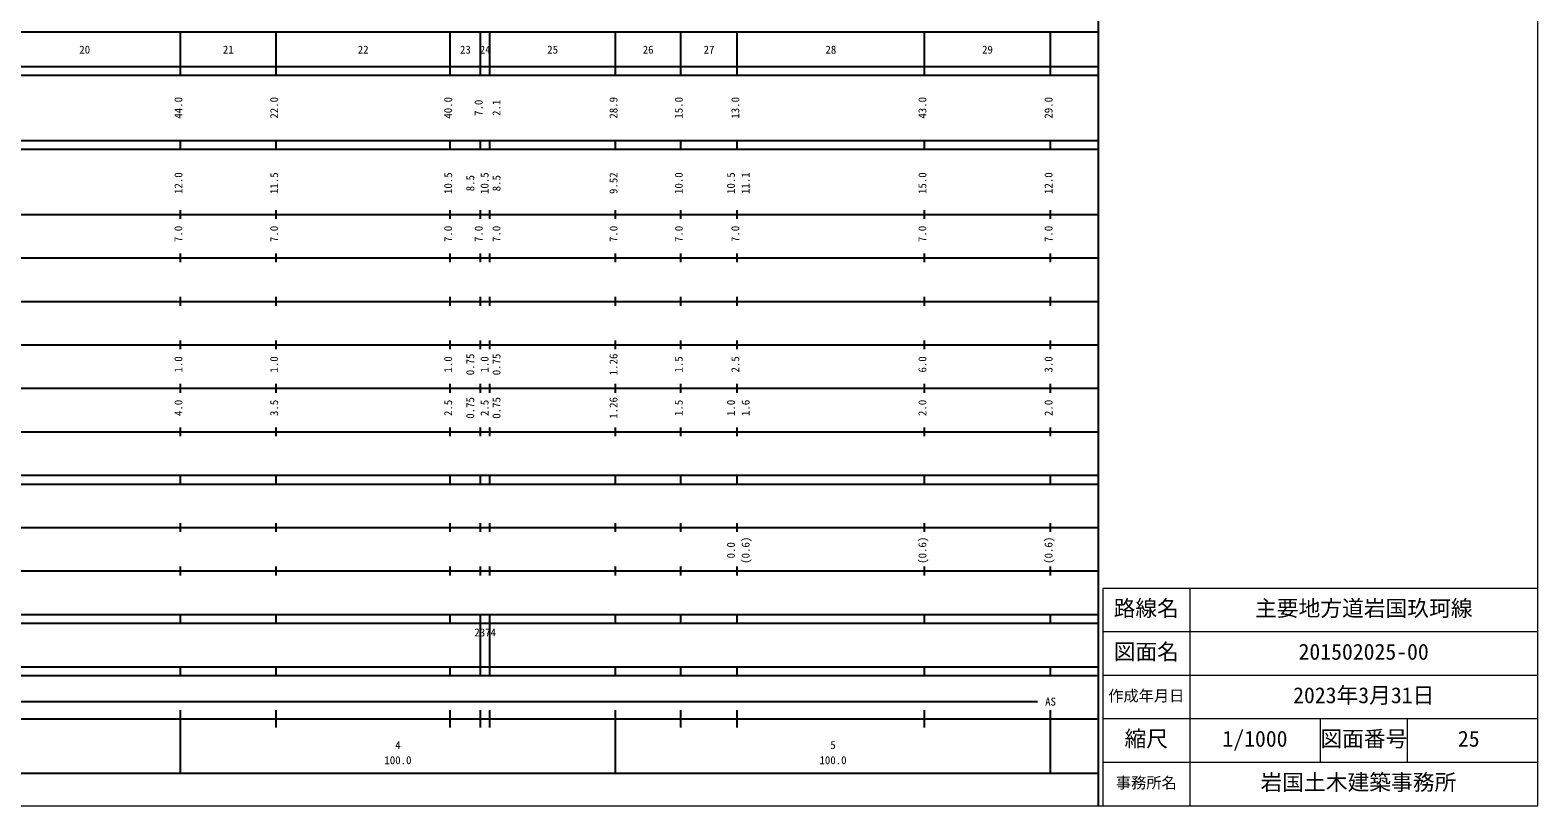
# Model space of a CAD drawing. Units: millimetres, scale not verified. Extents: x -64763 to 575237, y -104041 to 255959.
# Drawn here: x 228702 to 575237, y -104041 to 74316 of the extents above; entities that cross this region are included whole.
import ezdxf
from ezdxf.enums import TextEntityAlignment as Align

# ---------------------------------------------------------------- set-up
doc = ezdxf.new("R2010")
doc.units = ezdxf.units.MM
doc.header["$LTSCALE"] = 1000
for name, color, linetype, lineweight in [('M-TTL', 2, 'Continuous', 13), ('M-TTL-BAND', 7, 'Continuous', 25), ('M-TTL-FRAM', 2, 'Continuous', 13), ('M-TTL-LINE', 7, 'Continuous', 13), ('M-TTL-TXT', 7, 'Continuous', 13)]:
    doc.layers.add(name, color=color, linetype=linetype, lineweight=lineweight)
doc.styles.add('ＭＳ ゴシック', font='')
doc.styles.get('ＭＳ ゴシック').set_extended_font_data('MS Gothic')

msp = doc.modelspace()

# ---------------------------------------------------------------- linework, layer by layer
at = {"layer": 'M-TTL'}
for p, q in [((575237, -104041), (575237, 255959)), ((-64763, -104041), (575237, -104041))]:
    msp.add_line(p, q, dxfattribs=at)
at = {"layer": 'M-TTL-BAND'}
for p, q in [((474237, -104041), (474237, 245959)), ((-36763, 73959), (474237, 73959)), ((263237, 63959), (263237, 73959)), ((285237, 63959), (285237, 73959)), ((325237, 63959), (325237, 73959)), ((332237, 63959), (332237, 73959)), ((334337, 63959), (334337, 73959)), ((363237, 63959), (363237, 73959)), ((378237, 63959), (378237, 73959)), ((391237, 63959), (391237, 73959)), ((434237, 63959), (434237, 73959)), ((463237, 63959), (463237, 73959)), ((-64763, 65959), (474237, 65959)), ((-64763, 63959), (474237, 63959)), ((-64763, 48959), (474237, 48959)), ((263237, 46959), (263237, 48959)), ((285237, 46959), (285237, 48959)), ((325237, 46959), (325237, 48959)), ((332237, 46959), (332237, 48959)), ((334337, 46959), (334337, 48959)), ((363237, 46959), (363237, 48959)), ((378237, 46959), (378237, 48959)), ((391237, 46959), (391237, 48959)), ((434237, 46959), (434237, 48959)), ((463237, 46959), (463237, 48959)), ((-64763, 46959), (474237, 46959)), ((-64763, 31959), (474237, 31959)), ((263237, 30959), (263237, 32959)), ((285237, 30959), (285237, 32959)), ((325237, 30959), (325237, 32959)), ((332237, 30959), (332237, 32959)), ((334337, 30959), (334337, 32959)), ((363237, 30959), (363237, 32959)), ((378237, 30959), (378237, 32959)), ((391237, 30959), (391237, 32959)), ((434237, 30959), (434237, 32959)), ((463237, 30959), (463237, 32959)), ((-58763, 21959), (474237, 21959)), ((263237, 20959), (263237, 22959)), ((285237, 20959), (285237, 22959)), ((325237, 20959), (325237, 22959)), ((332237, 20959), (332237, 22959)), ((334337, 20959), (334337, 22959)), ((363237, 20959), (363237, 22959)), ((378237, 20959), (378237, 22959)), ((391237, 20959), (391237, 22959)), ((434237, 20959), (434237, 22959)), ((463237, 20959), (463237, 22959)), ((-52763, 11959), (474237, 11959)), ((263237, 10959), (263237, 12959)), ((285237, 10959), (285237, 12959)), ((325237, 10959), (325237, 12959)), ((332237, 10959), (332237, 12959)), ((334337, 10959), (334337, 12959)), ((363237, 10959), (363237, 12959)), ((378237, 10959), (378237, 12959)), ((391237, 10959), (391237, 12959)), ((434237, 10959), (434237, 12959)), ((463237, 10959), (463237, 12959)), ((-58763, 1959), (474237, 1959)), ((263237, 959), (263237, 2959)), ((285237, 959), (285237, 2959)), ((325237, 959), (325237, 2959)), ((332237, 959), (332237, 2959)), ((334337, 959), (334337, 2959)), ((363237, 959), (363237, 2959)), ((378237, 959), (378237, 2959)), ((391237, 959), (391237, 2959)), ((434237, 959), (434237, 2959)), ((463237, 959), (463237, 2959)), ((-52763, -8041), (474237, -8041)), ((263237, -9041), (263237, -7041)), ((285237, -9041), (285237, -7041)), ((325237, -9041), (325237, -7041)), ((332237, -9041), (332237, -7041)), ((334337, -9041), (334337, -7041)), ((363237, -9041), (363237, -7041)), ((378237, -9041), (378237, -7041)), ((391237, -9041), (391237, -7041)), ((434237, -9041), (434237, -7041)), ((463237, -9041), (463237, -7041)), ((263237, -19041), (263237, -17041)), ((285237, -19041), (285237, -17041)), ((325237, -19041), (325237, -17041)), ((332237, -19041), (332237, -17041)), ((334337, -19041), (334337, -17041)), ((363237, -19041), (363237, -17041)), ((378237, -19041), (378237, -17041)), ((391237, -19041), (391237, -17041)), ((434237, -19041), (434237, -17041)), ((463237, -19041), (463237, -17041)), ((-58763, -18041), (474237, -18041)), ((-64763, -28041), (474237, -28041)), ((-64763, -30041), (474237, -30041)), ((263237, -30041), (263237, -28041)), ((285237, -30041), (285237, -28041)), ((325237, -30041), (325237, -28041)), ((332237, -30041), (332237, -28041)), ((334337, -30041), (334337, -28041)), ((363237, -30041), (363237, -28041)), ((378237, -30041), (378237, -28041)), ((391237, -30041), (391237, -28041)), ((434237, -30041), (434237, -28041)), ((463237, -30041), (463237, -28041)), ((-55763, -40041), (474237, -40041)), ((263237, -41041), (263237, -39041)), ((285237, -41041), (285237, -39041)), ((325237, -41041), (325237, -39041)), ((332237, -41041), (332237, -39041)), ((334337, -41041), (334337, -39041)), ((363237, -41041), (363237, -39041)), ((378237, -41041), (378237, -39041)), ((391237, -41041), (391237, -39041)), ((434237, -41041), (434237, -39041)), ((463237, -41041), (463237, -39041)), ((-64763, -50041), (474237, -50041)), ((263237, -51041), (263237, -49041)), ((285237, -51041), (285237, -49041)), ((325237, -51041), (325237, -49041)), ((332237, -51041), (332237, -49041)), ((334337, -51041), (334337, -49041)), ((363237, -51041), (363237, -49041)), ((378237, -51041), (378237, -49041)), ((391237, -51041), (391237, -49041)), ((434237, -51041), (434237, -49041)), ((463237, -51041), (463237, -49041)), ((-64763, -60041), (474237, -60041)), ((-64763, -62041), (474237, -62041)), ((263237, -62041), (263237, -60041)), ((285237, -62041), (285237, -60041)), ((325237, -62041), (325237, -60041)), ((332237, -62041), (332237, -60041)), ((332237, -72041), (332237, -62041)), ((334337, -62041), (334337, -60041)), ((334337, -72041), (334337, -62041)), ((363237, -62041), (363237, -60041)), ((378237, -62041), (378237, -60041)), ((391237, -62041), (391237, -60041)), ((434237, -62041), (434237, -60041)), ((463237, -62041), (463237, -60041)), ((-64763, -72041), (474237, -72041)), ((263237, -74041), (263237, -72041)), ((285237, -74041), (285237, -72041)), ((325237, -74041), (325237, -72041)), ((332237, -74041), (332237, -72041)), ((334337, -74041), (334337, -72041)), ((363237, -74041), (363237, -72041)), ((378237, -74041), (378237, -72041)), ((391237, -74041), (391237, -72041)), ((434237, -74041), (434237, -72041)), ((463237, -74041), (463237, -72041)), ((-64763, -74041), (474237, -74041)), ((-33763, -80041), (460237, -80041)), ((263237, -96541), (263237, -82041)), ((285237, -86041), (285237, -82041)), ((325237, -86041), (325237, -82041)), ((332237, -86041), (332237, -82041)), ((334337, -86041), (334337, -82041)), ((363237, -96541), (363237, -82041)), ((378237, -86041), (378237, -82041)), ((391237, -86041), (391237, -82041)), ((434237, -86041), (434237, -82041)), ((463237, -96541), (463237, -82041)), ((-64763, -84041), (474237, -84041)), ((-36763, -96541), (474237, -96541))]:
    msp.add_line(p, q, dxfattribs=at)
at = {"layer": 'M-TTL-FRAM'}
for p, q in [((575237, -54041), (475237, -54041)), ((475237, -54041), (475237, -104041))]:
    msp.add_line(p, q, dxfattribs=at)
at = {"layer": 'M-TTL-LINE'}
for p, q in [((495237, -54041), (495237, -104041)), ((575237, -64041), (475237, -64041)), ((575237, -74041), (475237, -74041)), ((575237, -84041), (475237, -84041)), ((525237, -84041), (525237, -94041)), ((545237, -84041), (545237, -94041)), ((575237, -94041), (475237, -94041))]:
    msp.add_line(p, q, dxfattribs=at)

# ---------------------------------------------------------------- texts
at = {"layer": 'M-TTL-BAND', "style": 'ＭＳ ゴシック'}
for s, p in [('20', (241237, 68364)), ('21', (274237, 68364)), ('22', (305237, 68364)), ('23', (328737, 68364)), ('24', (333287, 68364)), ('25', (348787, 68364)), ('26', (370737, 68364)), ('27', (384737, 68364)), ('28', (412737, 68364)), ('29', (448737, 68364)), ('AS', (463237, -81541)), ('4', (313237, -91518)), ('5', (413237, -91518)), ('100.0', (313237, -95008)), ('100.0', (413237, -95008))]:
    msp.add_text(s, height=1833, dxfattribs=at).set_placement(p, align=Align.BOTTOM_CENTER)
for s, p in [('44.0', (264237, 56459)), ('22.0', (286237, 56459)), ('40.0', (326237, 56459)), ('7.0', (333237, 56459)), ('2.1', (337349, 56459)), ('28.9', (364237, 56459)), ('15.0', (379237, 56459)), ('13.0', (392237, 56459)), ('43.0', (435237, 56459)), ('29.0', (464237, 56459)), ('12.0', (264237, 39133)), ('11.5', (286237, 39133)), ('10.5', (326237, 39133)), ('8.5', (331317, 39133)), ('10.5', (334607, 39133)), ('8.5', (337349, 39133)), ('9.52', (364237, 39133)), ('10.0', (379237, 39133)), ('10.5', (391237, 39133)), ('11.1', (394604, 39133)), ('15.0', (435237, 39133)), ('12.0', (464237, 39133)), ('7.0', (264237, 27459)), ('7.0', (286237, 27459)), ('7.0', (326237, 27459)), ('7.0', (333237, 27459)), ('7.0', (337349, 27459)), ('7.0', (364237, 27459)), ('7.0', (379237, 27459)), ('7.0', (392237, 27459)), ('7.0', (435237, 27459)), ('7.0', (464237, 27459)), ('1.0', (264237, -2541)), ('1.0', (286237, -2541)), ('1.0', (326237, -2541)), ('0.75', (331317, -2541)), ('1.0', (334607, -2541)), ('0.75', (337349, -2541)), ('1.26', (364237, -2541)), ('1.5', (379237, -2541)), ('2.5', (392237, -2541)), ('6.0', (435237, -2541)), ('3.0', (464237, -2541)), ('0.75', (331317, -12541)), ('0.75', (337349, -12541)), ('1.26', (364237, -12541)), ('4.0', (264237, -12541)), ('3.5', (286237, -12541)), ('2.5', (326237, -12541)), ('2.5', (334607, -12541)), ('1.5', (379237, -12541)), ('1.0', (391237, -12541)), ('1.6', (394604, -12541)), ('2.0', (435237, -12541)), ('2.0', (464237, -12541)), ('0.0', (391237, -45277)), ('(0.6)', (394604, -45277)), ('(0.6)', (435237, -45277)), ('(0.6)', (464237, -45277))]:
    msp.add_text(s, height=1833, rotation=90, dxfattribs=at).set_placement(p, align=Align.BOTTOM_CENTER)
msp.add_text('2374', height=1833, dxfattribs=at).set_placement((330787, -65636), align=Align.BOTTOM_LEFT)
at = {"layer": 'M-TTL-TXT', "style": 'ＭＳ ゴシック'}
for s, height, p in [('路線名', 3666, (477737, -61541)), ('路線名', 3666, (477737, -61541)), ('主要地方道岩国玖珂線', 3666, (510237, -61541)), ('図面名', 3666, (477737, -71541)), ('図面名', 3666, (477737, -71541)), ('201502025-00', 3666, (520237, -71541)), ('2023年3月31日', 3666, (518987, -81541)), ('作成年月日', 2566, (476487, -80791)), ('作成年月日', 2566, (476487, -80791)), ('縮尺', 3666, (480237, -91541)), ('縮尺', 3666, (480237, -91541)), ('1/1000', 3666, (502737, -91541)), ('図面番号', 3666, (525237, -91541)), ('図面番号', 3666, (525237, -91541)), ('25', 3666, (556862, -91541)), ('岩国土木建築事務所 ', 3666, (511487, -101541)), ('事務所名', 2566, (478237, -100791)), ('事務所名', 2566, (478237, -100791))]:
    msp.add_text(s, height=height, dxfattribs=at).set_placement(p, align=Align.BOTTOM_LEFT)

doc.saveas('drawing.dxf')
